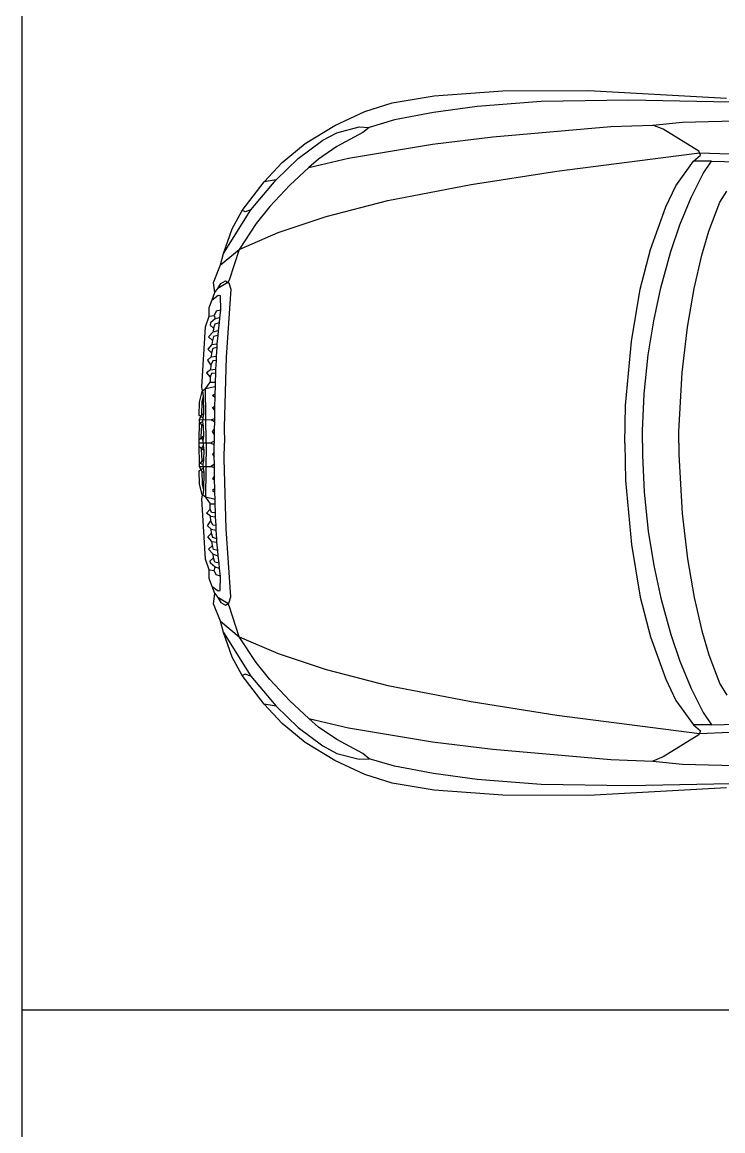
# Model space of a CAD drawing. Header units: millimetres. Extents: x 2646 to 50990, y 12226 to 40347.
# Drawn here: x 5773 to 7683, y 18307 to 21332 of the extents above; entities that cross this region are included whole.
import ezdxf

# ---------------------------------------------------------------- set-up
doc = ezdxf.new("R2010")
doc.units = ezdxf.units.MM
doc.layers.add('www.cad-blocks.net', color=7, linetype='Continuous')

# ---------------------------------------------------------------- blocks, each defined once
blk = doc.blocks.new('A$C10623435')
for p, q in [((0.758, 2.0061), (0.6392, 1.99)), ((0.9321, 2.0203), (0.758, 2.0061)), ((1.1715, 2.0238), (0.9321, 2.0203)), ((1.6649, 2.014), (1.1715, 2.0238)), ((0.5331, 1.9696), (0.4639, 1.9495)), ((0.6392, 1.99), (0.5331, 1.9696)), ((1.3182, 1.9641), (1.6453, 1.9723)), ((0.3758, 1.935), (0.4368, 1.9507)), ((0.4368, 1.9507), (0.4639, 1.9495)), ((0.4639, 1.9495), (0.4462, 1.9354)), ((0.8012, 1.9236), (1.1228, 1.9515)), ((1.1228, 1.9515), (1.2368, 1.9558)), ((1.2368, 1.9558), (1.3182, 1.9641)), ((1.2655, 1.9448), (1.2368, 1.9558)), ((1.3622, 1.8847), (1.2655, 1.9448)), ((0.2701, 1.8646), (0.3369, 1.9145)), ((0.3369, 1.9145), (0.3758, 1.935)), ((0.4462, 1.9354), (0.3758, 1.8969)), ((0.6361, 1.9039), (0.8012, 1.9236)), ((0.3758, 1.8969), (0.3255, 1.863)), ((0.4069, 1.8658), (0.6361, 1.9039)), ((0.975, 1.8304), (1.3638, 1.8803)), ((1.3665, 1.8737), (1.3622, 1.8847)), ((1.3638, 1.8803), (1.4471, 1.8776)), ((0.2099, 1.806), (0.2701, 1.8646)), ((0.2992, 1.8398), (0.4069, 1.8658)), ((0.3255, 1.863), (0.2992, 1.8398)), ((1.2997, 1.7903), (1.3477, 1.8571)), ((1.3477, 1.8571), (1.3665, 1.8737)), ((1.3964, 1.8575), (1.3477, 1.8571)), ((1.3744, 1.8233), (1.3964, 1.8575)), ((1.3964, 1.8575), (1.468, 1.8552)), ((0.2992, 1.8398), (0.2473, 1.7919)), ((0.7415, 1.7939), (0.975, 1.8304)), ((1.341, 1.7577), (1.3744, 1.8233)), ((0.1411, 1.7243), (0.2099, 1.806)), ((0.2099, 1.806), (0.1777, 1.8005)), ((0.2473, 1.7919), (0.1926, 1.7333)), ((0.5142, 1.7498), (0.7415, 1.7939)), ((1.2722, 1.7325), (1.2997, 1.7903)), ((1.3107, 1.6838), (1.341, 1.7577)), ((1.4196, 1.7455), (1.4389, 1.7758)), ((0.1926, 1.7333), (0.1553, 1.6873)), ((0.346, 1.7066), (0.5142, 1.7498)), ((1.2301, 1.6166), (1.2722, 1.7325)), ((1.3897, 1.6661), (1.4196, 1.7455)), ((0.0668, 1.6055), (0.1411, 1.7243)), ((0.1258, 1.7188), (0.1176, 1.7223)), ((0.1411, 1.7243), (0.1258, 1.7188)), ((0.2154, 1.6625), (0.346, 1.7066)), ((0.1553, 1.6873), (0.1097, 1.6166)), ((1.2859, 1.611), (1.3107, 1.6838)), ((1.3709, 1.6004), (1.3897, 1.6661)), ((0.1097, 1.6166), (0.2154, 1.6625)), ((0.0582, 1.5745), (0.1097, 1.6166)), ((0.1097, 1.6166), (0.0822, 1.5328)), ((1.2026, 1.5084), (1.2301, 1.6166)), ((1.2584, 1.5116), (1.2859, 1.611)), ((1.35, 1.5096), (1.3709, 1.6004)), ((0.0786, 1.5261), (0.0515, 1.51)), ((0.0515, 1.51), (0.059, 1.5234)), ((0.059, 1.5234), (0.072, 1.5308)), ((0.072, 1.5308), (0.081, 1.5253)), ((0.0822, 1.5328), (0.0786, 1.5261)), ((0.081, 1.5253), (0.0865, 1.508)), ((0.0358, 1.4793), (0.0523, 1.4915)), ((0.0429, 1.4986), (0.0515, 1.51)), ((0.0523, 1.4915), (0.0578, 1.4907)), ((0.0578, 1.4907), (0.0586, 1.451)), ((0.0865, 1.508), (0.0739, 1.3225)), ((1.1786, 1.3649), (1.2026, 1.5084)), ((1.2392, 1.422), (1.2584, 1.5116)), ((1.3315, 1.4039), (1.35, 1.5096)), ((0.0279, 1.4345), (0.0413, 1.4365)), ((0.0436, 1.4267), (0.0307, 1.4161)), ((0.0468, 1.4475), (0.0413, 1.4365)), ((0.0413, 1.4365), (0.0436, 1.4267)), ((0.0558, 1.4302), (0.0436, 1.4267)), ((0.0586, 1.451), (0.0468, 1.4475)), ((0.0558, 1.4302), (0.0547, 1.4157)), ((0.0586, 1.451), (0.0558, 1.4302)), ((1.2242, 1.3288), (1.2392, 1.422)), ((0.0307, 1.4161), (0.0299, 1.4094)), ((0.0299, 1.4094), (0.0393, 1.4015)), ((0.0393, 1.4015), (0.0381, 1.3913)), ((0.0381, 1.3913), (0.0523, 1.3956)), ((0.0429, 1.4129), (0.0393, 1.4015)), ((0.0547, 1.4157), (0.0429, 1.4129)), ((0.0523, 1.3956), (0.0511, 1.3815)), ((0.0547, 1.4157), (0.0523, 1.3956)), ((1.3166, 1.2804), (1.3315, 1.4039)), ((0.0381, 1.3913), (0.026, 1.3775)), ((0.026, 1.3775), (0.0362, 1.3677)), ((0.0362, 1.3677), (0.035, 1.3571)), ((0.0397, 1.3787), (0.0362, 1.3677)), ((0.0511, 1.3815), (0.0397, 1.3787)), ((0.0511, 1.3815), (0.0488, 1.3591)), ((1.1625, 1.1908), (1.1786, 1.3649)), ((0.035, 1.3571), (0.024, 1.3445)), ((0.024, 1.3445), (0.0342, 1.3343)), ((0.0342, 1.3343), (0.033, 1.3229)), ((0.0377, 1.3457), (0.0342, 1.3343)), ((0.035, 1.3571), (0.0488, 1.3591)), ((0.048, 1.3492), (0.0377, 1.3457)), ((0.048, 1.3492), (0.0468, 1.3256)), ((0.0488, 1.3591), (0.048, 1.3492)), ((0.033, 1.3229), (0.0228, 1.3138)), ((0.0228, 1.3138), (0.0319, 1.3009)), ((0.0319, 1.3009), (0.0307, 1.2879)), ((0.0374, 1.3123), (0.0319, 1.3009)), ((0.033, 1.3229), (0.0468, 1.3256)), ((0.0464, 1.3134), (0.0374, 1.3123)), ((0.0464, 1.3134), (0.0452, 1.2899)), ((0.0468, 1.3256), (0.0464, 1.3134)), ((0.0739, 1.3225), (0.0688, 1.131)), ((1.2132, 1.2226), (1.2242, 1.3288)), ((0.0307, 1.2879), (0.0205, 1.2796)), ((0.0205, 1.2796), (0.0303, 1.2682)), ((0.0342, 1.2777), (0.0303, 1.2682)), ((0.0307, 1.2879), (0.0452, 1.2899)), ((0.0448, 1.2785), (0.0342, 1.2777)), ((0.0448, 1.2785), (0.0436, 1.2541)), ((0.0452, 1.2899), (0.0448, 1.2785)), ((1.3076, 1.1192), (1.3166, 1.2804)), ((0.0177, 1.2358), (0.0299, 1.2541)), ((0.0436, 1.2419), (0.0177, 1.2358)), ((0.0303, 1.2682), (0.0299, 1.2541)), ((0.0299, 1.2541), (0.0436, 1.2541)), ((0.0436, 1.2419), (0.0429, 1.2222)), ((0.0436, 1.2541), (0.0436, 1.2419)), ((0.0083, 1.2002), (0.0122, 1.216)), ((0.0122, 1.216), (0.0098, 1.2294)), ((0.0177, 1.2358), (0.0101, 1.2304)), ((0.013, 1.1676), (0.0122, 1.216)), ((0.0192, 1.0882), (0.0177, 1.2358)), ((0.037, 1.2179), (0.0429, 1.2222)), ((0.0429, 1.212), (0.037, 1.2179)), ((0.0429, 1.212), (0.0425, 1.1888)), ((0.0429, 1.2222), (0.0429, 1.212)), ((1.2085, 1.1216), (1.2132, 1.2226)), ((0.0075, 1.1656), (0.0083, 1.2002)), ((0.037, 1.1853), (0.0425, 1.1888)), ((0.0421, 1.1786), (0.037, 1.1853)), ((0.0425, 1.1888), (0.0421, 1.1786)), ((1.1603, 1.0882), (1.1625, 1.1908)), ((0.0008, 1.1523), (0.0334, 1.1519)), ((0.0053, 1.1612), (0.0075, 1.1656)), ((0.0058, 1.1603), (0.011, 1.157)), ((0.0075, 1.1656), (0.013, 1.1676)), ((0.0106, 1.1464), (0.011, 1.157)), ((0.011, 1.157), (0.013, 1.1676)), ((0.0334, 1.1519), (0.0417, 1.1554)), ((0.0417, 1.1456), (0.0334, 1.1519)), ((0.0421, 1.1786), (0.0417, 1.1554)), ((0.0417, 1.1554), (0.0417, 1.1456)), ((0.0071, 1.1381), (0.0027, 1.1431)), ((0.0106, 1.1464), (0.0031, 1.1437)), ((0.0053, 1.1037), (0.0071, 1.1381)), ((0.0122, 1.1354), (0.0071, 1.1381)), ((0.0122, 1.1354), (0.0106, 1.1464)), ((0.0126, 1.1078), (0.0122, 1.1354)), ((0.0362, 1.1196), (0.0413, 1.1247)), ((0.0413, 1.1126), (0.0362, 1.1196)), ((0.0417, 1.1456), (0.0413, 1.1247)), ((0.0413, 1.1247), (0.0413, 1.1126)), ((0.0688, 1.131), (0.0693, 1.0882)), ((1.2091, 1.0882), (1.2085, 1.1216)), ((0.0004, 1.0976), (0.0126, 1.1078)), ((0.011, 1.0953), (0.0053, 1.1037)), ((0.011, 1.0953), (0.0126, 1.1078)), ((0.011, 1.0882), (0.011, 1.0953)), ((0.0413, 1.0929), (0.0311, 1.0882)), ((0.0413, 1.1126), (0.0413, 1.0929)), ((0.0413, 1.0929), (0.0413, 1.0882)), ((1.308, 1.0882), (1.3076, 1.1192)), ((0.0311, 1.0882), (0, 1.0882)), ((0.0311, 1.0882), (0, 1.0882)), ((0.0004, 1.0787), (0.0126, 1.0685)), ((0.011, 1.0811), (0.0053, 1.0727)), ((0.0053, 1.0727), (0.0071, 1.0383)), ((0.011, 1.0882), (0.011, 1.0811)), ((0.011, 1.0811), (0.0126, 1.0685)), ((0.0126, 1.0685), (0.0122, 1.041)), ((0.0192, 1.0882), (0.0177, 0.9406)), ((0.0413, 1.0835), (0.0311, 1.0882)), ((0.0413, 1.0638), (0.0362, 1.0567)), ((0.0413, 1.0835), (0.0413, 1.0882)), ((0.0413, 1.0638), (0.0413, 1.0835)), ((0.0413, 1.0516), (0.0413, 1.0638)), ((0.0688, 1.0453), (0.0693, 1.0882)), ((1.1603, 1.0882), (1.1625, 0.9856)), ((1.2091, 1.0882), (1.2085, 1.0548)), ((1.308, 1.0882), (1.3076, 1.0571)), ((0.0071, 1.0383), (0.0027, 1.0332)), ((0.0106, 1.03), (0.0031, 1.0327)), ((0.0122, 1.041), (0.0071, 1.0383)), ((0.0122, 1.041), (0.0106, 1.03)), ((0.0106, 1.03), (0.011, 1.0194)), ((0.0417, 1.0308), (0.0334, 1.0245)), ((0.0362, 1.0567), (0.0413, 1.0516)), ((0.0417, 1.0308), (0.0413, 1.0516)), ((0.0417, 1.021), (0.0417, 1.0308)), ((0.0739, 0.8539), (0.0688, 1.0453)), ((1.2085, 1.0548), (1.2132, 0.9537)), ((1.3076, 1.0571), (1.3166, 0.8959)), ((0.0008, 1.0241), (0.0334, 1.0245)), ((0.0053, 1.0152), (0.0075, 1.0107)), ((0.0058, 1.0161), (0.011, 1.0194)), ((0.0075, 1.0107), (0.013, 1.0088)), ((0.0075, 1.0107), (0.0083, 0.9761)), ((0.011, 1.0194), (0.013, 1.0088)), ((0.013, 1.0088), (0.0122, 0.9604)), ((0.0334, 1.0245), (0.0417, 1.021)), ((0.0421, 0.9978), (0.0417, 1.021)), ((0.0083, 0.9761), (0.0122, 0.9604)), ((0.0421, 0.9978), (0.037, 0.9911)), ((0.037, 0.9911), (0.0425, 0.9875)), ((0.0425, 0.9875), (0.0421, 0.9978)), ((0.0429, 0.9643), (0.0425, 0.9875)), ((1.1625, 0.9856), (1.1786, 0.8114)), ((0.0122, 0.9604), (0.0098, 0.9469)), ((0.0177, 0.9406), (0.0101, 0.9459)), ((0.0436, 0.9345), (0.0177, 0.9406)), ((0.0177, 0.9406), (0.0299, 0.9223)), ((0.0429, 0.9643), (0.037, 0.9584)), ((0.037, 0.9584), (0.0429, 0.9541)), ((0.0429, 0.9541), (0.0429, 0.9643)), ((0.0436, 0.9345), (0.0429, 0.9541)), ((1.2132, 0.9537), (1.2242, 0.8476)), ((0.0205, 0.8967), (0.0303, 0.9081)), ((0.0303, 0.9081), (0.0299, 0.9223)), ((0.0299, 0.9223), (0.0436, 0.9223)), ((0.0342, 0.8987), (0.0303, 0.9081)), ((0.0436, 0.9223), (0.0436, 0.9345)), ((0.0448, 0.8979), (0.0436, 0.9223)), ((0.0307, 0.8885), (0.0205, 0.8967)), ((0.0307, 0.8885), (0.0452, 0.8865)), ((0.0319, 0.8755), (0.0307, 0.8885)), ((0.0448, 0.8979), (0.0342, 0.8987)), ((0.0452, 0.8865), (0.0448, 0.8979)), ((0.0464, 0.8629), (0.0452, 0.8865)), ((1.3166, 0.8959), (1.3315, 0.7725)), ((0.0228, 0.8625), (0.0319, 0.8755)), ((0.033, 0.8535), (0.0228, 0.8625)), ((0.0374, 0.8641), (0.0319, 0.8755)), ((0.033, 0.8535), (0.0468, 0.8507)), ((0.0342, 0.8421), (0.033, 0.8535)), ((0.0464, 0.8629), (0.0374, 0.8641)), ((0.0468, 0.8507), (0.0464, 0.8629)), ((0.048, 0.8271), (0.0468, 0.8507)), ((0.0865, 0.6683), (0.0739, 0.8539)), ((1.2242, 0.8476), (1.2392, 0.7544)), ((0.024, 0.8319), (0.0342, 0.8421)), ((0.035, 0.8193), (0.024, 0.8319)), ((0.0377, 0.8307), (0.0342, 0.8421)), ((0.035, 0.8193), (0.0488, 0.8173)), ((0.0362, 0.8087), (0.035, 0.8193)), ((0.048, 0.8271), (0.0377, 0.8307)), ((0.0488, 0.8173), (0.048, 0.8271)), ((0.0511, 0.7949), (0.0488, 0.8173)), ((0.026, 0.7988), (0.0362, 0.8087)), ((0.0381, 0.7851), (0.026, 0.7988)), ((0.0397, 0.7977), (0.0362, 0.8087)), ((0.0511, 0.7949), (0.0397, 0.7977)), ((0.0523, 0.7808), (0.0511, 0.7949)), ((1.1786, 0.8114), (1.2026, 0.6679)), ((0.0299, 0.767), (0.0393, 0.7749)), ((0.0307, 0.7603), (0.0299, 0.767)), ((0.0436, 0.7497), (0.0307, 0.7603)), ((0.0381, 0.7851), (0.0523, 0.7808)), ((0.0393, 0.7749), (0.0381, 0.7851)), ((0.0429, 0.7635), (0.0393, 0.7749)), ((0.0547, 0.7607), (0.0429, 0.7635)), ((0.0547, 0.7607), (0.0523, 0.7808)), ((0.0558, 0.7462), (0.0547, 0.7607)), ((1.3315, 0.7725), (1.35, 0.6667)), ((0.0279, 0.7418), (0.0413, 0.7399)), ((0.0413, 0.7399), (0.0436, 0.7497)), ((0.0468, 0.7289), (0.0413, 0.7399)), ((0.0558, 0.7462), (0.0436, 0.7497)), ((0.0586, 0.7253), (0.0468, 0.7289)), ((0.0586, 0.7253), (0.0558, 0.7462)), ((1.2392, 0.7544), (1.2584, 0.6648)), ((0.0358, 0.697), (0.0523, 0.6848)), ((0.0578, 0.6856), (0.0586, 0.7253)), ((0.0429, 0.6778), (0.0515, 0.6664)), ((0.0786, 0.6502), (0.0515, 0.6664)), ((0.0515, 0.6664), (0.059, 0.653)), ((0.0523, 0.6848), (0.0578, 0.6856)), ((0.081, 0.651), (0.0865, 0.6683)), ((1.2026, 0.6679), (1.2301, 0.5598)), ((1.35, 0.6667), (1.3709, 0.5759)), ((0.059, 0.653), (0.072, 0.6455)), ((0.072, 0.6455), (0.081, 0.651)), ((0.0822, 0.6436), (0.0786, 0.6502)), ((0.1097, 0.5598), (0.0822, 0.6436)), ((1.2584, 0.6648), (1.2859, 0.5653)), ((0.0582, 0.6019), (0.1097, 0.5598)), ((1.3709, 0.5759), (1.3897, 0.5103)), ((0.0668, 0.5708), (0.1411, 0.4521)), ((0.1553, 0.4891), (0.1097, 0.5598)), ((0.1097, 0.5598), (0.2154, 0.5138)), ((1.2301, 0.5598), (1.2722, 0.4438)), ((1.2859, 0.5653), (1.3107, 0.4926)), ((0.1926, 0.4431), (0.1553, 0.4891)), ((0.2154, 0.5138), (0.346, 0.4698)), ((1.3107, 0.4926), (1.341, 0.4187)), ((1.3897, 0.5103), (1.4196, 0.4309)), ((0.1258, 0.4576), (0.1176, 0.4541)), ((0.1411, 0.4521), (0.1258, 0.4576)), ((0.346, 0.4698), (0.5142, 0.4265)), ((0.1411, 0.4521), (0.2099, 0.3703)), ((0.2473, 0.3845), (0.1926, 0.4431)), ((0.5142, 0.4265), (0.7415, 0.3825)), ((1.2722, 0.4438), (1.2997, 0.386)), ((1.4196, 0.4309), (1.4389, 0.4006)), ((1.341, 0.4187), (1.3744, 0.353)), ((0.2099, 0.3703), (0.1777, 0.3758)), ((0.2099, 0.3703), (0.2701, 0.3117)), ((0.2992, 0.3365), (0.2473, 0.3845)), ((0.7415, 0.3825), (0.975, 0.346)), ((1.2997, 0.386), (1.3477, 0.3192)), ((0.3255, 0.3133), (0.2992, 0.3365)), ((0.2992, 0.3365), (0.4069, 0.3106)), ((0.975, 0.346), (1.3638, 0.296)), ((1.3744, 0.353), (1.3964, 0.3188)), ((0.2701, 0.3117), (0.3369, 0.2618)), ((0.3758, 0.2795), (0.3255, 0.3133)), ((0.4069, 0.3106), (0.6361, 0.2724)), ((1.3964, 0.3188), (1.3477, 0.3192)), ((1.3477, 0.3192), (1.3665, 0.3027)), ((1.3665, 0.3027), (1.3622, 0.2917)), ((1.3964, 0.3188), (1.468, 0.3212)), ((0.4462, 0.241), (0.3758, 0.2795)), ((0.6361, 0.2724), (0.8012, 0.2528)), ((1.3622, 0.2917), (1.2655, 0.2315)), ((1.3638, 0.296), (1.4471, 0.2988)), ((0.3369, 0.2618), (0.3758, 0.2414)), ((0.8012, 0.2528), (1.1228, 0.2249)), ((0.3758, 0.2414), (0.4368, 0.2257)), ((0.4368, 0.2257), (0.4639, 0.2268)), ((0.4639, 0.2268), (0.4462, 0.241)), ((0.5331, 0.2068), (0.4639, 0.2268)), ((1.1228, 0.2249), (1.2368, 0.2205)), ((1.2655, 0.2315), (1.2368, 0.2205)), ((1.2368, 0.2205), (1.3182, 0.2123)), ((1.3182, 0.2123), (1.6453, 0.204)), ((0.6392, 0.1863), (0.5331, 0.2068)), ((0.758, 0.1702), (0.6392, 0.1863)), ((0.9321, 0.1561), (0.758, 0.1702)), ((1.1715, 0.1525), (0.9321, 0.1561)), ((1.6649, 0.1624), (1.1715, 0.1525))]:
    blk.add_line(p, q)
blk.add_lwpolyline([(1.4381, 0.147), (1.0615, 0.1262), (0.8283, 0.127), (0.6404, 0.1411), (0.5268, 0.16), (0.4521, 0.1836), (0.3703, 0.2217), (0.289, 0.2713), (0.2265, 0.3231), (0.1777, 0.3758), (0.1176, 0.4541), (0.09, 0.5036), (0.0668, 0.5708), (0.0582, 0.6019), (0.0397, 0.6498), (0.0429, 0.6778), (0.0358, 0.697), (0.0271, 0.7182), (0.0279, 0.7418), (0.0177, 0.7709), (0.0079, 0.936), (0.0097, 0.9462), (0.0083, 0.9472), (0.0012, 0.9769), (0.0004, 1.0127), (0.005, 1.0156), (0.0008, 1.0241), (0.0012, 1.0316), (0.0024, 1.033), (0.0008, 1.0335), (0.0004, 1.0787), (0, 1.0882), (0.0004, 1.0976), (0.0008, 1.1428), (0.0024, 1.1434), (0.0012, 1.1448), (0.0008, 1.1523), (0.005, 1.1607), (0.0004, 1.1637), (0.0012, 1.1994), (0.0083, 1.2291), (0.0097, 1.2301), (0.0079, 1.2403), (0.0177, 1.4054), (0.0279, 1.4345), (0.0271, 1.4581), (0.0358, 1.4793), (0.0429, 1.4986), (0.0397, 1.5265), (0.0582, 1.5745), (0.0668, 1.6055), (0.09, 1.6728), (0.1176, 1.7223), (0.1777, 1.8005), (0.2265, 1.8532), (0.289, 1.9051), (0.3703, 1.9546), (0.4521, 1.9928), (0.5268, 2.0164), (0.6404, 2.0352), (0.8283, 2.0494), (1.0615, 2.0502), (1.4381, 2.0293)])
blk = doc.blocks.new('FORMAT')
at = {"layer": 'www.cad-blocks.net', "color": 155, "true_color": 0x546d8e}
blk.add_line((5773, 18637.1), (50990.4, 18637.1), dxfattribs=at)
blk.add_lwpolyline([(50990.4, 12613.8), (5773, 12613.8), (5773, 39718.7), (50990.4, 39718.7)], close=True, dxfattribs=at)

msp = doc.modelspace()

# ---------------------------------------------------------------- block references
at = {"xscale": 1000, "yscale": 1000, "zscale": 1000}
msp.add_blockref('A$C10623435', (6255.1, 19095.3), dxfattribs=at)
at = {"layer": 'www.cad-blocks.net'}
msp.add_blockref('FORMAT', (0, 0), dxfattribs=at)

doc.saveas('drawing.dxf')
